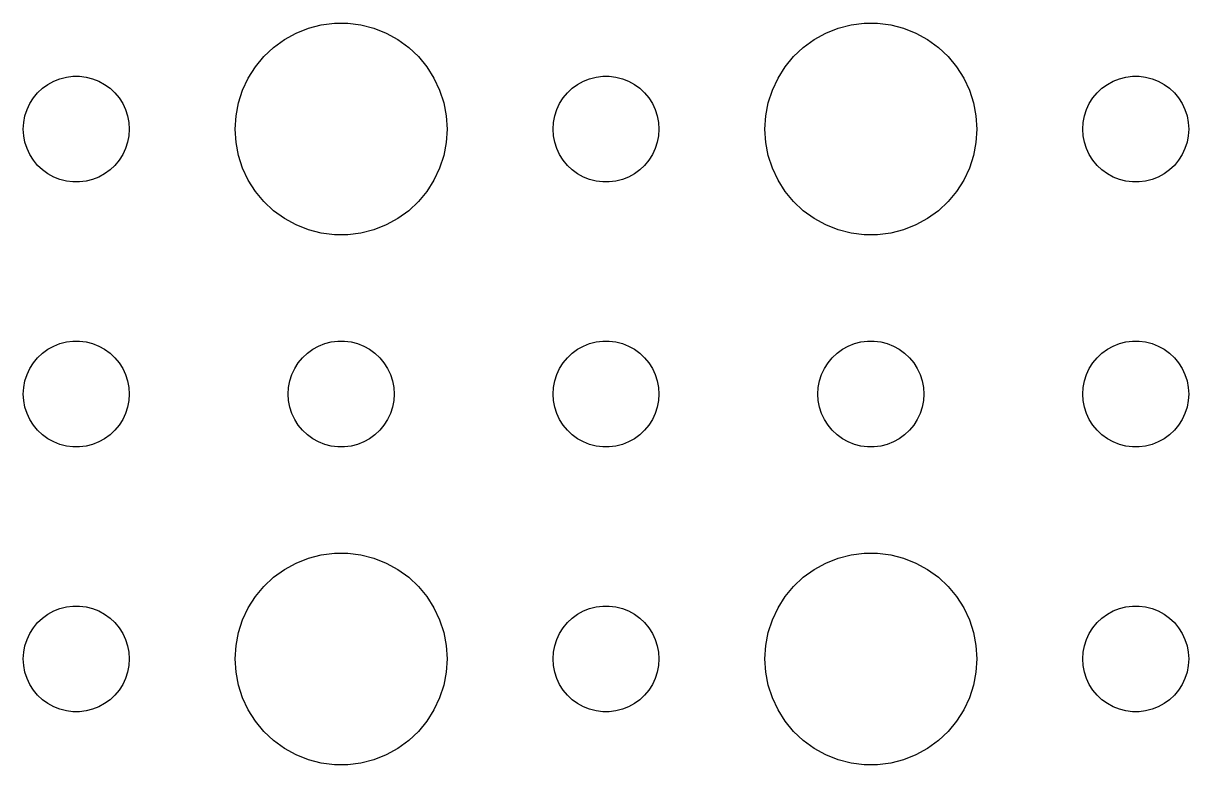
# Model space of a CAD drawing. Header units: metres. Extents: x -150 to 150, y -104 to 104.
# Drawn here: x -76.5 to -43.5, y -55.49 to -34.51 of the extents above; entities that cross this region are included whole.
import ezdxf

# ---------------------------------------------------------------- set-up
doc = ezdxf.new("R2010")
doc.units = ezdxf.units.M

msp = doc.modelspace()

# ---------------------------------------------------------------- linework, layer by layer
for p, q in [((-68.7773, -34.7855), (-68.427, -34.6468)), ((-68.427, -34.6468), (-68.0621, -34.5531)), ((-68.0621, -34.5531), (-67.6884, -34.5059)), ((-67.6884, -34.5059), (-67.3116, -34.5059)), ((-67.3116, -34.5059), (-66.9379, -34.5531)), ((-66.9379, -34.5531), (-66.573, -34.6468)), ((-66.573, -34.6468), (-66.2227, -34.7855)), ((-53.7773, -34.7855), (-53.427, -34.6468)), ((-53.427, -34.6468), (-53.0621, -34.5531)), ((-53.0621, -34.5531), (-52.6884, -34.5059)), ((-52.6884, -34.5059), (-52.3116, -34.5059)), ((-52.3116, -34.5059), (-51.9379, -34.5531)), ((-51.9379, -34.5531), (-51.5729, -34.6468)), ((-51.5729, -34.6468), (-51.2227, -34.7855)), ((-69.4123, -35.1885), (-69.1075, -34.967)), ((-69.1075, -34.967), (-68.7773, -34.7855)), ((-66.2227, -34.7855), (-65.8925, -34.967)), ((-65.8925, -34.967), (-65.5877, -35.1885)), ((-54.4123, -35.1885), (-54.1075, -34.967)), ((-54.1075, -34.967), (-53.7773, -34.7855)), ((-51.2227, -34.7855), (-50.8925, -34.967)), ((-50.8925, -34.967), (-50.5877, -35.1885)), ((-69.6869, -35.4464), (-69.4123, -35.1885)), ((-65.5877, -35.1885), (-65.3131, -35.4464)), ((-54.6869, -35.4464), (-54.4123, -35.1885)), ((-50.5877, -35.1885), (-50.3131, -35.4464)), ((-69.927, -35.7366), (-69.6869, -35.4464)), ((-65.3131, -35.4464), (-65.073, -35.7366)), ((-54.927, -35.7366), (-54.6869, -35.4464)), ((-50.3131, -35.4464), (-50.0729, -35.7366)), ((-70.1289, -36.0547), (-69.927, -35.7366)), ((-65.073, -35.7366), (-64.8711, -36.0547)), ((-55.1289, -36.0547), (-54.927, -35.7366)), ((-50.0729, -35.7366), (-49.8711, -36.0547)), ((-75.9561, -36.3442), (-75.8037, -36.2335)), ((-75.8037, -36.2335), (-75.6387, -36.1428)), ((-75.6387, -36.1428), (-75.4635, -36.0734)), ((-75.4635, -36.0734), (-75.2811, -36.0266)), ((-75.2811, -36.0266), (-75.0942, -36.003)), ((-75.0942, -36.003), (-74.9058, -36.003)), ((-74.9058, -36.003), (-74.7189, -36.0266)), ((-74.7189, -36.0266), (-74.5365, -36.0734)), ((-74.5365, -36.0734), (-74.3613, -36.1428)), ((-74.3613, -36.1428), (-74.1963, -36.2335)), ((-74.1963, -36.2335), (-74.0439, -36.3442)), ((-70.2893, -36.3956), (-70.1289, -36.0547)), ((-64.8711, -36.0547), (-64.7107, -36.3956)), ((-60.9561, -36.3442), (-60.8037, -36.2335)), ((-60.8037, -36.2335), (-60.6387, -36.1428)), ((-60.6387, -36.1428), (-60.4635, -36.0734)), ((-60.4635, -36.0734), (-60.2811, -36.0266)), ((-60.2811, -36.0266), (-60.0942, -36.003)), ((-60.0942, -36.003), (-59.9058, -36.003)), ((-59.9058, -36.003), (-59.7189, -36.0266)), ((-59.7189, -36.0266), (-59.5365, -36.0734)), ((-59.5365, -36.0734), (-59.3613, -36.1428)), ((-59.3613, -36.1428), (-59.1963, -36.2335)), ((-59.1963, -36.2335), (-59.0439, -36.3442)), ((-55.2893, -36.3956), (-55.1289, -36.0547)), ((-49.8711, -36.0547), (-49.7107, -36.3956)), ((-45.9561, -36.3442), (-45.8037, -36.2335)), ((-45.8037, -36.2335), (-45.6387, -36.1428)), ((-45.6387, -36.1428), (-45.4635, -36.0734)), ((-45.4635, -36.0734), (-45.2811, -36.0266)), ((-45.2811, -36.0266), (-45.0942, -36.003)), ((-45.0942, -36.003), (-44.9058, -36.003)), ((-44.9058, -36.003), (-44.7189, -36.0266)), ((-44.7189, -36.0266), (-44.5365, -36.0734)), ((-44.5365, -36.0734), (-44.3613, -36.1428)), ((-44.3613, -36.1428), (-44.1963, -36.2335)), ((-44.1963, -36.2335), (-44.0439, -36.3442)), ((-76.3145, -36.7774), (-76.2135, -36.6183)), ((-76.2135, -36.6183), (-76.0934, -36.4732)), ((-76.0934, -36.4732), (-75.9561, -36.3442)), ((-74.0439, -36.3442), (-73.9065, -36.4732)), ((-73.9065, -36.4732), (-73.7865, -36.6183)), ((-73.7865, -36.6183), (-73.6855, -36.7774)), ((-70.4057, -36.7539), (-70.2893, -36.3956)), ((-64.7107, -36.3956), (-64.5943, -36.7539)), ((-61.3145, -36.7774), (-61.2135, -36.6183)), ((-61.2135, -36.6183), (-61.0934, -36.4732)), ((-61.0934, -36.4732), (-60.9561, -36.3442)), ((-59.0439, -36.3442), (-58.9065, -36.4732)), ((-58.9065, -36.4732), (-58.7865, -36.6183)), ((-58.7865, -36.6183), (-58.6855, -36.7774)), ((-55.4057, -36.7539), (-55.2893, -36.3956)), ((-49.7107, -36.3956), (-49.5942, -36.7539)), ((-46.3145, -36.7774), (-46.2135, -36.6183)), ((-46.2135, -36.6183), (-46.0934, -36.4732)), ((-46.0934, -36.4732), (-45.9561, -36.3442)), ((-44.0439, -36.3442), (-43.9065, -36.4732)), ((-43.9065, -36.4732), (-43.7865, -36.6183)), ((-43.7865, -36.6183), (-43.6855, -36.7774)), ((-76.4529, -37.127), (-76.3947, -36.9478)), ((-76.3947, -36.9478), (-76.3145, -36.7774)), ((-73.6855, -36.7774), (-73.6053, -36.9478)), ((-73.6053, -36.9478), (-73.5471, -37.127)), ((-70.4763, -37.124), (-70.4057, -36.7539)), ((-64.5943, -36.7539), (-64.5237, -37.124)), ((-61.4529, -37.127), (-61.3947, -36.9478)), ((-61.3947, -36.9478), (-61.3145, -36.7774)), ((-58.6855, -36.7774), (-58.6053, -36.9478)), ((-58.6053, -36.9478), (-58.5471, -37.127)), ((-55.4763, -37.124), (-55.4057, -36.7539)), ((-49.5942, -36.7539), (-49.5237, -37.124)), ((-46.4529, -37.127), (-46.3947, -36.9478)), ((-46.3947, -36.9478), (-46.3145, -36.7774)), ((-43.6855, -36.7774), (-43.6053, -36.9478)), ((-43.6053, -36.9478), (-43.5471, -37.127)), ((-76.4882, -37.312), (-76.4529, -37.127)), ((-73.5471, -37.127), (-73.5118, -37.312)), ((-70.5, -37.5), (-70.4763, -37.124)), ((-64.5237, -37.124), (-64.5, -37.5)), ((-61.4882, -37.312), (-61.4529, -37.127)), ((-58.5471, -37.127), (-58.5118, -37.312)), ((-55.5, -37.5), (-55.4763, -37.124)), ((-49.5237, -37.124), (-49.5, -37.5)), ((-46.4882, -37.312), (-46.4529, -37.127)), ((-43.5471, -37.127), (-43.5118, -37.312)), ((-76.5, -37.5), (-76.4882, -37.312)), ((-76.4882, -37.688), (-76.5, -37.5)), ((-73.5118, -37.312), (-73.5, -37.5)), ((-73.5, -37.5), (-73.5118, -37.688)), ((-70.4763, -37.876), (-70.5, -37.5)), ((-64.5, -37.5), (-64.5237, -37.876)), ((-61.5, -37.5), (-61.4882, -37.312)), ((-61.4882, -37.688), (-61.5, -37.5)), ((-58.5118, -37.312), (-58.5, -37.5)), ((-58.5, -37.5), (-58.5118, -37.688)), ((-55.4763, -37.876), (-55.5, -37.5)), ((-49.5, -37.5), (-49.5237, -37.876)), ((-46.5, -37.5), (-46.4882, -37.312)), ((-46.4882, -37.688), (-46.5, -37.5)), ((-43.5118, -37.312), (-43.5, -37.5)), ((-43.5, -37.5), (-43.5118, -37.688)), ((-76.4529, -37.873), (-76.4882, -37.688)), ((-76.3947, -38.0522), (-76.4529, -37.873)), ((-73.5471, -37.873), (-73.6053, -38.0522)), ((-73.5118, -37.688), (-73.5471, -37.873)), ((-70.4057, -38.2461), (-70.4763, -37.876)), ((-64.5237, -37.876), (-64.5943, -38.2461)), ((-61.4529, -37.873), (-61.4882, -37.688)), ((-61.3947, -38.0522), (-61.4529, -37.873)), ((-58.5471, -37.873), (-58.6053, -38.0522)), ((-58.5118, -37.688), (-58.5471, -37.873)), ((-55.4057, -38.2461), (-55.4763, -37.876)), ((-49.5237, -37.876), (-49.5942, -38.2461)), ((-46.4529, -37.873), (-46.4882, -37.688)), ((-46.3947, -38.0522), (-46.4529, -37.873)), ((-43.5471, -37.873), (-43.6053, -38.0522)), ((-43.5118, -37.688), (-43.5471, -37.873)), ((-76.3145, -38.2226), (-76.3947, -38.0522)), ((-76.2135, -38.3817), (-76.3145, -38.2226)), ((-73.6855, -38.2226), (-73.7865, -38.3817)), ((-73.6053, -38.0522), (-73.6855, -38.2226)), ((-70.2893, -38.6044), (-70.4057, -38.2461)), ((-64.5943, -38.2461), (-64.7107, -38.6044)), ((-61.3145, -38.2226), (-61.3947, -38.0522)), ((-61.2135, -38.3817), (-61.3145, -38.2226)), ((-58.6855, -38.2226), (-58.7865, -38.3817)), ((-58.6053, -38.0522), (-58.6855, -38.2226)), ((-55.2893, -38.6044), (-55.4057, -38.2461)), ((-49.5942, -38.2461), (-49.7107, -38.6044)), ((-46.3145, -38.2226), (-46.3947, -38.0522)), ((-46.2135, -38.3817), (-46.3145, -38.2226)), ((-43.6855, -38.2226), (-43.7865, -38.3817)), ((-43.6053, -38.0522), (-43.6855, -38.2226)), ((-76.0934, -38.5268), (-76.2135, -38.3817)), ((-75.9561, -38.6558), (-76.0934, -38.5268)), ((-73.9065, -38.5268), (-74.0439, -38.6558)), ((-73.7865, -38.3817), (-73.9065, -38.5268)), ((-70.1289, -38.9453), (-70.2893, -38.6044)), ((-64.7107, -38.6044), (-64.8711, -38.9453)), ((-61.0934, -38.5268), (-61.2135, -38.3817)), ((-60.9561, -38.6558), (-61.0934, -38.5268)), ((-58.9065, -38.5268), (-59.0439, -38.6558)), ((-58.7865, -38.3817), (-58.9065, -38.5268)), ((-55.1289, -38.9453), (-55.2893, -38.6044)), ((-49.7107, -38.6044), (-49.8711, -38.9453)), ((-46.0934, -38.5268), (-46.2135, -38.3817)), ((-45.9561, -38.6558), (-46.0934, -38.5268)), ((-43.9065, -38.5268), (-44.0439, -38.6558)), ((-43.7865, -38.3817), (-43.9065, -38.5268)), ((-75.8037, -38.7665), (-75.9561, -38.6558)), ((-75.6387, -38.8572), (-75.8037, -38.7665)), ((-75.4635, -38.9266), (-75.6387, -38.8572)), ((-75.2811, -38.9734), (-75.4635, -38.9266)), ((-74.5365, -38.9266), (-74.7189, -38.9734)), ((-74.3613, -38.8572), (-74.5365, -38.9266)), ((-74.1963, -38.7665), (-74.3613, -38.8572)), ((-74.0439, -38.6558), (-74.1963, -38.7665)), ((-60.8037, -38.7665), (-60.9561, -38.6558)), ((-60.6387, -38.8572), (-60.8037, -38.7665)), ((-60.4635, -38.9266), (-60.6387, -38.8572)), ((-60.2811, -38.9734), (-60.4635, -38.9266)), ((-59.5365, -38.9266), (-59.7189, -38.9734)), ((-59.3613, -38.8572), (-59.5365, -38.9266)), ((-59.1963, -38.7665), (-59.3613, -38.8572)), ((-59.0439, -38.6558), (-59.1963, -38.7665)), ((-45.8037, -38.7665), (-45.9561, -38.6558)), ((-45.6387, -38.8572), (-45.8037, -38.7665)), ((-45.4635, -38.9266), (-45.6387, -38.8572)), ((-45.2811, -38.9734), (-45.4635, -38.9266)), ((-44.5365, -38.9266), (-44.7189, -38.9734)), ((-44.3613, -38.8572), (-44.5365, -38.9266)), ((-44.1963, -38.7665), (-44.3613, -38.8572)), ((-44.0439, -38.6558), (-44.1963, -38.7665)), ((-75.0942, -38.997), (-75.2811, -38.9734)), ((-74.9058, -38.997), (-75.0942, -38.997)), ((-74.7189, -38.9734), (-74.9058, -38.997)), ((-69.927, -39.2634), (-70.1289, -38.9453)), ((-69.6869, -39.5536), (-69.927, -39.2634)), ((-65.073, -39.2634), (-65.3131, -39.5536)), ((-64.8711, -38.9453), (-65.073, -39.2634)), ((-60.0942, -38.997), (-60.2811, -38.9734)), ((-59.9058, -38.997), (-60.0942, -38.997)), ((-59.7189, -38.9734), (-59.9058, -38.997)), ((-54.927, -39.2634), (-55.1289, -38.9453)), ((-54.6869, -39.5536), (-54.927, -39.2634)), ((-50.0729, -39.2634), (-50.3131, -39.5536)), ((-49.8711, -38.9453), (-50.0729, -39.2634)), ((-45.0942, -38.997), (-45.2811, -38.9734)), ((-44.9058, -38.997), (-45.0942, -38.997)), ((-44.7189, -38.9734), (-44.9058, -38.997)), ((-69.4123, -39.8115), (-69.6869, -39.5536)), ((-65.3131, -39.5536), (-65.5877, -39.8115)), ((-54.4123, -39.8115), (-54.6869, -39.5536)), ((-50.3131, -39.5536), (-50.5877, -39.8115)), ((-69.1075, -40.033), (-69.4123, -39.8115)), ((-65.5877, -39.8115), (-65.8925, -40.033)), ((-54.1075, -40.033), (-54.4123, -39.8115)), ((-50.5877, -39.8115), (-50.8925, -40.033)), ((-68.7773, -40.2145), (-69.1075, -40.033)), ((-68.427, -40.3532), (-68.7773, -40.2145)), ((-66.2227, -40.2145), (-66.573, -40.3532)), ((-65.8925, -40.033), (-66.2227, -40.2145)), ((-53.7773, -40.2145), (-54.1075, -40.033)), ((-53.427, -40.3532), (-53.7773, -40.2145)), ((-51.2227, -40.2145), (-51.5729, -40.3532)), ((-50.8925, -40.033), (-51.2227, -40.2145)), ((-68.0621, -40.4469), (-68.427, -40.3532)), ((-67.6884, -40.4941), (-68.0621, -40.4469)), ((-67.3116, -40.4941), (-67.6884, -40.4941)), ((-66.9379, -40.4469), (-67.3116, -40.4941)), ((-66.573, -40.3532), (-66.9379, -40.4469)), ((-53.0621, -40.4469), (-53.427, -40.3532)), ((-52.6884, -40.4941), (-53.0621, -40.4469)), ((-52.3116, -40.4941), (-52.6884, -40.4941)), ((-51.9379, -40.4469), (-52.3116, -40.4941)), ((-51.5729, -40.3532), (-51.9379, -40.4469)), ((-75.4635, -43.5734), (-75.2811, -43.5266)), ((-75.2811, -43.5266), (-75.0942, -43.503)), ((-75.0942, -43.503), (-74.9058, -43.503)), ((-74.9058, -43.503), (-74.7189, -43.5266)), ((-74.7189, -43.5266), (-74.5365, -43.5734)), ((-67.9635, -43.5734), (-67.7811, -43.5266)), ((-67.7811, -43.5266), (-67.5942, -43.503)), ((-67.5942, -43.503), (-67.4058, -43.503)), ((-67.4058, -43.503), (-67.2189, -43.5266)), ((-67.2189, -43.5266), (-67.0365, -43.5734)), ((-60.4635, -43.5734), (-60.2811, -43.5266)), ((-60.2811, -43.5266), (-60.0942, -43.503)), ((-60.0942, -43.503), (-59.9058, -43.503)), ((-59.9058, -43.503), (-59.7189, -43.5266)), ((-59.7189, -43.5266), (-59.5365, -43.5734)), ((-52.9635, -43.5734), (-52.7811, -43.5266)), ((-52.7811, -43.5266), (-52.5942, -43.503)), ((-52.5942, -43.503), (-52.4058, -43.503)), ((-52.4058, -43.503), (-52.2189, -43.5266)), ((-52.2189, -43.5266), (-52.0365, -43.5734)), ((-45.4635, -43.5734), (-45.2811, -43.5266)), ((-45.2811, -43.5266), (-45.0942, -43.503)), ((-45.0942, -43.503), (-44.9058, -43.503)), ((-44.9058, -43.503), (-44.7189, -43.5266)), ((-44.7189, -43.5266), (-44.5365, -43.5734)), ((-76.0934, -43.9732), (-75.9561, -43.8442)), ((-75.9561, -43.8442), (-75.8037, -43.7335)), ((-75.8037, -43.7335), (-75.6387, -43.6428)), ((-75.6387, -43.6428), (-75.4635, -43.5734)), ((-74.5365, -43.5734), (-74.3613, -43.6428)), ((-74.3613, -43.6428), (-74.1963, -43.7335)), ((-74.1963, -43.7335), (-74.0439, -43.8442)), ((-74.0439, -43.8442), (-73.9065, -43.9732)), ((-68.5934, -43.9732), (-68.4561, -43.8442)), ((-68.4561, -43.8442), (-68.3037, -43.7335)), ((-68.3037, -43.7335), (-68.1387, -43.6428)), ((-68.1387, -43.6428), (-67.9635, -43.5734)), ((-67.0365, -43.5734), (-66.8613, -43.6428)), ((-66.8613, -43.6428), (-66.6963, -43.7335)), ((-66.6963, -43.7335), (-66.5439, -43.8442)), ((-66.5439, -43.8442), (-66.4065, -43.9732)), ((-61.0934, -43.9732), (-60.9561, -43.8442)), ((-60.9561, -43.8442), (-60.8037, -43.7335)), ((-60.8037, -43.7335), (-60.6387, -43.6428)), ((-60.6387, -43.6428), (-60.4635, -43.5734)), ((-59.5365, -43.5734), (-59.3613, -43.6428)), ((-59.3613, -43.6428), (-59.1963, -43.7335)), ((-59.1963, -43.7335), (-59.0439, -43.8442)), ((-59.0439, -43.8442), (-58.9065, -43.9732)), ((-53.5934, -43.9732), (-53.4561, -43.8442)), ((-53.4561, -43.8442), (-53.3037, -43.7335)), ((-53.3037, -43.7335), (-53.1387, -43.6428)), ((-53.1387, -43.6428), (-52.9635, -43.5734)), ((-52.0365, -43.5734), (-51.8613, -43.6428)), ((-51.8613, -43.6428), (-51.6963, -43.7335)), ((-51.6963, -43.7335), (-51.5439, -43.8442)), ((-51.5439, -43.8442), (-51.4065, -43.9732)), ((-46.0934, -43.9732), (-45.9561, -43.8442)), ((-45.9561, -43.8442), (-45.8037, -43.7335)), ((-45.8037, -43.7335), (-45.6387, -43.6428)), ((-45.6387, -43.6428), (-45.4635, -43.5734)), ((-44.5365, -43.5734), (-44.3613, -43.6428)), ((-44.3613, -43.6428), (-44.1963, -43.7335)), ((-44.1963, -43.7335), (-44.0439, -43.8442)), ((-44.0439, -43.8442), (-43.9065, -43.9732)), ((-76.3145, -44.2774), (-76.2135, -44.1183)), ((-76.2135, -44.1183), (-76.0934, -43.9732)), ((-73.9065, -43.9732), (-73.7865, -44.1183)), ((-73.7865, -44.1183), (-73.6855, -44.2774)), ((-68.8145, -44.2774), (-68.7135, -44.1183)), ((-68.7135, -44.1183), (-68.5934, -43.9732)), ((-66.4065, -43.9732), (-66.2865, -44.1183)), ((-66.2865, -44.1183), (-66.1855, -44.2774)), ((-61.3145, -44.2774), (-61.2135, -44.1183)), ((-61.2135, -44.1183), (-61.0934, -43.9732)), ((-58.9065, -43.9732), (-58.7865, -44.1183)), ((-58.7865, -44.1183), (-58.6855, -44.2774)), ((-53.8145, -44.2774), (-53.7135, -44.1183)), ((-53.7135, -44.1183), (-53.5934, -43.9732)), ((-51.4065, -43.9732), (-51.2865, -44.1183)), ((-51.2865, -44.1183), (-51.1855, -44.2774)), ((-46.3145, -44.2774), (-46.2135, -44.1183)), ((-46.2135, -44.1183), (-46.0934, -43.9732)), ((-43.9065, -43.9732), (-43.7865, -44.1183)), ((-43.7865, -44.1183), (-43.6855, -44.2774)), ((-76.4529, -44.627), (-76.3947, -44.4478)), ((-76.3947, -44.4478), (-76.3145, -44.2774)), ((-73.6855, -44.2774), (-73.6053, -44.4478)), ((-73.6053, -44.4478), (-73.5471, -44.627)), ((-68.9529, -44.627), (-68.8947, -44.4478)), ((-68.8947, -44.4478), (-68.8145, -44.2774)), ((-66.1855, -44.2774), (-66.1053, -44.4478)), ((-66.1053, -44.4478), (-66.0471, -44.627)), ((-61.4529, -44.627), (-61.3947, -44.4478)), ((-61.3947, -44.4478), (-61.3145, -44.2774)), ((-58.6855, -44.2774), (-58.6053, -44.4478)), ((-58.6053, -44.4478), (-58.5471, -44.627)), ((-53.9529, -44.627), (-53.8947, -44.4478)), ((-53.8947, -44.4478), (-53.8145, -44.2774)), ((-51.1855, -44.2774), (-51.1053, -44.4478)), ((-51.1053, -44.4478), (-51.0471, -44.627)), ((-46.4529, -44.627), (-46.3947, -44.4478)), ((-46.3947, -44.4478), (-46.3145, -44.2774)), ((-43.6855, -44.2774), (-43.6053, -44.4478)), ((-43.6053, -44.4478), (-43.5471, -44.627)), ((-76.5, -45), (-76.4882, -44.812)), ((-76.4882, -44.812), (-76.4529, -44.627)), ((-73.5471, -44.627), (-73.5118, -44.812)), ((-73.5118, -44.812), (-73.5, -45)), ((-69, -45), (-68.9882, -44.812)), ((-68.9882, -44.812), (-68.9529, -44.627)), ((-66.0471, -44.627), (-66.0118, -44.812)), ((-66.0118, -44.812), (-66, -45)), ((-61.5, -45), (-61.4882, -44.812)), ((-61.4882, -44.812), (-61.4529, -44.627)), ((-58.5471, -44.627), (-58.5118, -44.812)), ((-58.5118, -44.812), (-58.5, -45)), ((-54, -45), (-53.9882, -44.812)), ((-53.9882, -44.812), (-53.9529, -44.627)), ((-51.0471, -44.627), (-51.0118, -44.812)), ((-51.0118, -44.812), (-51, -45)), ((-46.5, -45), (-46.4882, -44.812)), ((-46.4882, -44.812), (-46.4529, -44.627)), ((-43.5471, -44.627), (-43.5118, -44.812)), ((-43.5118, -44.812), (-43.5, -45)), ((-76.4882, -45.188), (-76.5, -45)), ((-76.4529, -45.373), (-76.4882, -45.188)), ((-73.5118, -45.188), (-73.5471, -45.373)), ((-73.5, -45), (-73.5118, -45.188)), ((-68.9882, -45.188), (-69, -45)), ((-68.9529, -45.373), (-68.9882, -45.188)), ((-66.0118, -45.188), (-66.0471, -45.373)), ((-66, -45), (-66.0118, -45.188)), ((-61.4882, -45.188), (-61.5, -45)), ((-61.4529, -45.373), (-61.4882, -45.188)), ((-58.5118, -45.188), (-58.5471, -45.373)), ((-58.5, -45), (-58.5118, -45.188)), ((-53.9882, -45.188), (-54, -45)), ((-53.9529, -45.373), (-53.9882, -45.188)), ((-51.0118, -45.188), (-51.0471, -45.373)), ((-51, -45), (-51.0118, -45.188)), ((-46.4882, -45.188), (-46.5, -45)), ((-46.4529, -45.373), (-46.4882, -45.188)), ((-43.5118, -45.188), (-43.5471, -45.373)), ((-43.5, -45), (-43.5118, -45.188)), ((-76.3947, -45.5522), (-76.4529, -45.373)), ((-73.5471, -45.373), (-73.6053, -45.5522)), ((-68.8947, -45.5522), (-68.9529, -45.373)), ((-66.0471, -45.373), (-66.1053, -45.5522)), ((-61.3947, -45.5522), (-61.4529, -45.373)), ((-58.5471, -45.373), (-58.6053, -45.5522)), ((-53.8947, -45.5522), (-53.9529, -45.373)), ((-51.0471, -45.373), (-51.1053, -45.5522)), ((-46.3947, -45.5522), (-46.4529, -45.373)), ((-43.5471, -45.373), (-43.6053, -45.5522)), ((-76.3145, -45.7226), (-76.3947, -45.5522)), ((-76.2135, -45.8817), (-76.3145, -45.7226)), ((-73.6855, -45.7226), (-73.7865, -45.8817)), ((-73.6053, -45.5522), (-73.6855, -45.7226)), ((-68.8145, -45.7226), (-68.8947, -45.5522)), ((-68.7135, -45.8817), (-68.8145, -45.7226)), ((-66.1855, -45.7226), (-66.2865, -45.8817)), ((-66.1053, -45.5522), (-66.1855, -45.7226)), ((-61.3145, -45.7226), (-61.3947, -45.5522)), ((-61.2135, -45.8817), (-61.3145, -45.7226)), ((-58.6855, -45.7226), (-58.7865, -45.8817)), ((-58.6053, -45.5522), (-58.6855, -45.7226)), ((-53.8145, -45.7226), (-53.8947, -45.5522)), ((-53.7135, -45.8817), (-53.8145, -45.7226)), ((-51.1855, -45.7226), (-51.2865, -45.8817)), ((-51.1053, -45.5522), (-51.1855, -45.7226)), ((-46.3145, -45.7226), (-46.3947, -45.5522)), ((-46.2135, -45.8817), (-46.3145, -45.7226)), ((-43.6855, -45.7226), (-43.7865, -45.8817)), ((-43.6053, -45.5522), (-43.6855, -45.7226)), ((-76.0934, -46.0268), (-76.2135, -45.8817)), ((-75.9561, -46.1558), (-76.0934, -46.0268)), ((-75.8037, -46.2665), (-75.9561, -46.1558)), ((-74.0439, -46.1558), (-74.1963, -46.2665)), ((-73.9065, -46.0268), (-74.0439, -46.1558)), ((-73.7865, -45.8817), (-73.9065, -46.0268)), ((-68.5934, -46.0268), (-68.7135, -45.8817)), ((-68.4561, -46.1558), (-68.5934, -46.0268)), ((-68.3037, -46.2665), (-68.4561, -46.1558)), ((-66.5439, -46.1558), (-66.6963, -46.2665)), ((-66.4065, -46.0268), (-66.5439, -46.1558)), ((-66.2865, -45.8817), (-66.4065, -46.0268)), ((-61.0934, -46.0268), (-61.2135, -45.8817)), ((-60.9561, -46.1558), (-61.0934, -46.0268)), ((-60.8037, -46.2665), (-60.9561, -46.1558)), ((-59.0439, -46.1558), (-59.1963, -46.2665)), ((-58.9065, -46.0268), (-59.0439, -46.1558)), ((-58.7865, -45.8817), (-58.9065, -46.0268)), ((-53.5934, -46.0268), (-53.7135, -45.8817)), ((-53.4561, -46.1558), (-53.5934, -46.0268)), ((-53.3037, -46.2665), (-53.4561, -46.1558)), ((-51.5439, -46.1558), (-51.6963, -46.2665)), ((-51.4065, -46.0268), (-51.5439, -46.1558)), ((-51.2865, -45.8817), (-51.4065, -46.0268)), ((-46.0934, -46.0268), (-46.2135, -45.8817)), ((-45.9561, -46.1558), (-46.0934, -46.0268)), ((-45.8037, -46.2665), (-45.9561, -46.1558)), ((-44.0439, -46.1558), (-44.1963, -46.2665)), ((-43.9065, -46.0268), (-44.0439, -46.1558)), ((-43.7865, -45.8817), (-43.9065, -46.0268)), ((-75.6387, -46.3572), (-75.8037, -46.2665)), ((-75.4635, -46.4266), (-75.6387, -46.3572)), ((-75.2811, -46.4734), (-75.4635, -46.4266)), ((-75.0942, -46.497), (-75.2811, -46.4734)), ((-74.9058, -46.497), (-75.0942, -46.497)), ((-74.7189, -46.4734), (-74.9058, -46.497)), ((-74.5365, -46.4266), (-74.7189, -46.4734)), ((-74.3613, -46.3572), (-74.5365, -46.4266)), ((-74.1963, -46.2665), (-74.3613, -46.3572)), ((-68.1387, -46.3572), (-68.3037, -46.2665)), ((-67.9635, -46.4266), (-68.1387, -46.3572)), ((-67.7811, -46.4734), (-67.9635, -46.4266)), ((-67.5942, -46.497), (-67.7811, -46.4734)), ((-67.4058, -46.497), (-67.5942, -46.497)), ((-67.2189, -46.4734), (-67.4058, -46.497)), ((-67.0365, -46.4266), (-67.2189, -46.4734)), ((-66.8613, -46.3572), (-67.0365, -46.4266)), ((-66.6963, -46.2665), (-66.8613, -46.3572)), ((-60.6387, -46.3572), (-60.8037, -46.2665)), ((-60.4635, -46.4266), (-60.6387, -46.3572)), ((-60.2811, -46.4734), (-60.4635, -46.4266)), ((-60.0942, -46.497), (-60.2811, -46.4734)), ((-59.9058, -46.497), (-60.0942, -46.497)), ((-59.7189, -46.4734), (-59.9058, -46.497)), ((-59.5365, -46.4266), (-59.7189, -46.4734)), ((-59.3613, -46.3572), (-59.5365, -46.4266)), ((-59.1963, -46.2665), (-59.3613, -46.3572)), ((-53.1387, -46.3572), (-53.3037, -46.2665)), ((-52.9635, -46.4266), (-53.1387, -46.3572)), ((-52.7811, -46.4734), (-52.9635, -46.4266)), ((-52.5942, -46.497), (-52.7811, -46.4734)), ((-52.4058, -46.497), (-52.5942, -46.497)), ((-52.2189, -46.4734), (-52.4058, -46.497)), ((-52.0365, -46.4266), (-52.2189, -46.4734)), ((-51.8613, -46.3572), (-52.0365, -46.4266)), ((-51.6963, -46.2665), (-51.8613, -46.3572)), ((-45.6387, -46.3572), (-45.8037, -46.2665)), ((-45.4635, -46.4266), (-45.6387, -46.3572)), ((-45.2811, -46.4734), (-45.4635, -46.4266)), ((-45.0942, -46.497), (-45.2811, -46.4734)), ((-44.9058, -46.497), (-45.0942, -46.497)), ((-44.7189, -46.4734), (-44.9058, -46.497)), ((-44.5365, -46.4266), (-44.7189, -46.4734)), ((-44.3613, -46.3572), (-44.5365, -46.4266)), ((-44.1963, -46.2665), (-44.3613, -46.3572)), ((-69.1075, -49.967), (-68.7773, -49.7855)), ((-68.7773, -49.7855), (-68.427, -49.6468)), ((-68.427, -49.6468), (-68.0621, -49.5531)), ((-68.0621, -49.5531), (-67.6884, -49.5059)), ((-67.6884, -49.5059), (-67.3116, -49.5059)), ((-67.3116, -49.5059), (-66.9379, -49.5531)), ((-66.9379, -49.5531), (-66.573, -49.6468)), ((-66.573, -49.6468), (-66.2227, -49.7855)), ((-66.2227, -49.7855), (-65.8925, -49.967)), ((-54.1075, -49.967), (-53.7773, -49.7855)), ((-53.7773, -49.7855), (-53.427, -49.6468)), ((-53.427, -49.6468), (-53.0621, -49.5531)), ((-53.0621, -49.5531), (-52.6884, -49.5059)), ((-52.6884, -49.5059), (-52.3116, -49.5059)), ((-52.3116, -49.5059), (-51.9379, -49.5531)), ((-51.9379, -49.5531), (-51.5729, -49.6468)), ((-51.5729, -49.6468), (-51.2227, -49.7855)), ((-51.2227, -49.7855), (-50.8925, -49.967)), ((-69.4123, -50.1885), (-69.1075, -49.967)), ((-65.8925, -49.967), (-65.5877, -50.1885)), ((-54.4123, -50.1885), (-54.1075, -49.967)), ((-50.8925, -49.967), (-50.5877, -50.1885)), ((-69.927, -50.7366), (-69.6869, -50.4464)), ((-69.6869, -50.4464), (-69.4123, -50.1885)), ((-65.5877, -50.1885), (-65.3131, -50.4464)), ((-65.3131, -50.4464), (-65.073, -50.7366)), ((-54.927, -50.7366), (-54.6869, -50.4464)), ((-54.6869, -50.4464), (-54.4123, -50.1885)), ((-50.5877, -50.1885), (-50.3131, -50.4464)), ((-50.3131, -50.4464), (-50.0729, -50.7366)), ((-70.1289, -51.0547), (-69.927, -50.7366)), ((-65.073, -50.7366), (-64.8711, -51.0547)), ((-55.1289, -51.0547), (-54.927, -50.7366)), ((-50.0729, -50.7366), (-49.8711, -51.0547)), ((-75.8037, -51.2335), (-75.6387, -51.1428)), ((-75.6387, -51.1428), (-75.4635, -51.0734)), ((-75.4635, -51.0734), (-75.2811, -51.0266)), ((-75.2811, -51.0266), (-75.0942, -51.003)), ((-75.0942, -51.003), (-74.9058, -51.003)), ((-74.9058, -51.003), (-74.7189, -51.0266)), ((-74.7189, -51.0266), (-74.5365, -51.0734)), ((-74.5365, -51.0734), (-74.3613, -51.1428)), ((-74.3613, -51.1428), (-74.1963, -51.2335)), ((-70.2893, -51.3956), (-70.1289, -51.0547)), ((-64.8711, -51.0547), (-64.7107, -51.3956)), ((-60.8037, -51.2335), (-60.6387, -51.1428)), ((-60.6387, -51.1428), (-60.4635, -51.0734)), ((-60.4635, -51.0734), (-60.2811, -51.0266)), ((-60.2811, -51.0266), (-60.0942, -51.003)), ((-60.0942, -51.003), (-59.9058, -51.003)), ((-59.9058, -51.003), (-59.7189, -51.0266)), ((-59.7189, -51.0266), (-59.5365, -51.0734)), ((-59.5365, -51.0734), (-59.3613, -51.1428)), ((-59.3613, -51.1428), (-59.1963, -51.2335)), ((-55.2893, -51.3956), (-55.1289, -51.0547)), ((-49.8711, -51.0547), (-49.7107, -51.3956)), ((-45.8037, -51.2335), (-45.6387, -51.1428)), ((-45.6387, -51.1428), (-45.4635, -51.0734)), ((-45.4635, -51.0734), (-45.2811, -51.0266)), ((-45.2811, -51.0266), (-45.0942, -51.003)), ((-45.0942, -51.003), (-44.9058, -51.003)), ((-44.9058, -51.003), (-44.7189, -51.0266)), ((-44.7189, -51.0266), (-44.5365, -51.0734)), ((-44.5365, -51.0734), (-44.3613, -51.1428)), ((-44.3613, -51.1428), (-44.1963, -51.2335)), ((-76.2135, -51.6183), (-76.0934, -51.4732)), ((-76.0934, -51.4732), (-75.9561, -51.3442)), ((-75.9561, -51.3442), (-75.8037, -51.2335)), ((-74.1963, -51.2335), (-74.0439, -51.3442)), ((-74.0439, -51.3442), (-73.9065, -51.4732)), ((-73.9065, -51.4732), (-73.7865, -51.6183)), ((-70.4057, -51.7539), (-70.2893, -51.3956)), ((-64.7107, -51.3956), (-64.5943, -51.7539)), ((-61.2135, -51.6183), (-61.0934, -51.4732)), ((-61.0934, -51.4732), (-60.9561, -51.3442)), ((-60.9561, -51.3442), (-60.8037, -51.2335)), ((-59.1963, -51.2335), (-59.0439, -51.3442)), ((-59.0439, -51.3442), (-58.9065, -51.4732)), ((-58.9065, -51.4732), (-58.7865, -51.6183)), ((-55.4057, -51.7539), (-55.2893, -51.3956)), ((-49.7107, -51.3956), (-49.5942, -51.7539)), ((-46.2135, -51.6183), (-46.0934, -51.4732)), ((-46.0934, -51.4732), (-45.9561, -51.3442)), ((-45.9561, -51.3442), (-45.8037, -51.2335)), ((-44.1963, -51.2335), (-44.0439, -51.3442)), ((-44.0439, -51.3442), (-43.9065, -51.4732)), ((-43.9065, -51.4732), (-43.7865, -51.6183)), ((-76.3947, -51.9478), (-76.3145, -51.7774)), ((-76.3145, -51.7774), (-76.2135, -51.6183)), ((-73.7865, -51.6183), (-73.6855, -51.7774)), ((-73.6855, -51.7774), (-73.6053, -51.9478)), ((-70.4763, -52.124), (-70.4057, -51.7539)), ((-64.5943, -51.7539), (-64.5237, -52.124)), ((-61.3947, -51.9478), (-61.3145, -51.7774)), ((-61.3145, -51.7774), (-61.2135, -51.6183)), ((-58.7865, -51.6183), (-58.6855, -51.7774)), ((-58.6855, -51.7774), (-58.6053, -51.9478)), ((-55.4763, -52.124), (-55.4057, -51.7539)), ((-49.5942, -51.7539), (-49.5237, -52.124)), ((-46.3947, -51.9478), (-46.3145, -51.7774)), ((-46.3145, -51.7774), (-46.2135, -51.6183)), ((-43.7865, -51.6183), (-43.6855, -51.7774)), ((-43.6855, -51.7774), (-43.6053, -51.9478)), ((-76.4882, -52.312), (-76.4529, -52.127)), ((-76.4529, -52.127), (-76.3947, -51.9478)), ((-73.6053, -51.9478), (-73.5471, -52.127)), ((-73.5471, -52.127), (-73.5118, -52.312)), ((-70.5, -52.5), (-70.4763, -52.124)), ((-64.5237, -52.124), (-64.5, -52.5)), ((-61.4882, -52.312), (-61.4529, -52.127)), ((-61.4529, -52.127), (-61.3947, -51.9478)), ((-58.6053, -51.9478), (-58.5471, -52.127)), ((-58.5471, -52.127), (-58.5118, -52.312)), ((-55.5, -52.5), (-55.4763, -52.124)), ((-49.5237, -52.124), (-49.5, -52.5)), ((-46.4882, -52.312), (-46.4529, -52.127)), ((-46.4529, -52.127), (-46.3947, -51.9478)), ((-43.6053, -51.9478), (-43.5471, -52.127)), ((-43.5471, -52.127), (-43.5118, -52.312)), ((-76.5, -52.5), (-76.4882, -52.312)), ((-73.5118, -52.312), (-73.5, -52.5)), ((-61.5, -52.5), (-61.4882, -52.312)), ((-58.5118, -52.312), (-58.5, -52.5)), ((-46.5, -52.5), (-46.4882, -52.312)), ((-43.5118, -52.312), (-43.5, -52.5)), ((-76.4882, -52.688), (-76.5, -52.5)), ((-76.4529, -52.873), (-76.4882, -52.688)), ((-73.5118, -52.688), (-73.5471, -52.873)), ((-73.5, -52.5), (-73.5118, -52.688)), ((-70.4763, -52.876), (-70.5, -52.5)), ((-64.5, -52.5), (-64.5237, -52.876)), ((-61.4882, -52.688), (-61.5, -52.5)), ((-61.4529, -52.873), (-61.4882, -52.688)), ((-58.5118, -52.688), (-58.5471, -52.873)), ((-58.5, -52.5), (-58.5118, -52.688)), ((-55.4763, -52.876), (-55.5, -52.5)), ((-49.5, -52.5), (-49.5237, -52.876)), ((-46.4882, -52.688), (-46.5, -52.5)), ((-46.4529, -52.873), (-46.4882, -52.688)), ((-43.5118, -52.688), (-43.5471, -52.873)), ((-43.5, -52.5), (-43.5118, -52.688)), ((-76.3947, -53.0522), (-76.4529, -52.873)), ((-76.3145, -53.2226), (-76.3947, -53.0522)), ((-73.6053, -53.0522), (-73.6855, -53.2226)), ((-73.5471, -52.873), (-73.6053, -53.0522)), ((-70.4057, -53.2461), (-70.4763, -52.876)), ((-64.5237, -52.876), (-64.5943, -53.2461)), ((-61.3947, -53.0522), (-61.4529, -52.873)), ((-61.3145, -53.2226), (-61.3947, -53.0522)), ((-58.6053, -53.0522), (-58.6855, -53.2226)), ((-58.5471, -52.873), (-58.6053, -53.0522)), ((-55.4057, -53.2461), (-55.4763, -52.876)), ((-49.5237, -52.876), (-49.5942, -53.2461)), ((-46.3947, -53.0522), (-46.4529, -52.873)), ((-46.3145, -53.2226), (-46.3947, -53.0522)), ((-43.6053, -53.0522), (-43.6855, -53.2226)), ((-43.5471, -52.873), (-43.6053, -53.0522)), ((-76.2135, -53.3817), (-76.3145, -53.2226)), ((-76.0934, -53.5268), (-76.2135, -53.3817)), ((-73.7865, -53.3817), (-73.9065, -53.5268)), ((-73.6855, -53.2226), (-73.7865, -53.3817)), ((-70.2893, -53.6044), (-70.4057, -53.2461)), ((-64.5943, -53.2461), (-64.7107, -53.6044)), ((-61.2135, -53.3817), (-61.3145, -53.2226)), ((-61.0934, -53.5268), (-61.2135, -53.3817)), ((-58.7865, -53.3817), (-58.9065, -53.5268)), ((-58.6855, -53.2226), (-58.7865, -53.3817)), ((-55.2893, -53.6044), (-55.4057, -53.2461)), ((-49.5942, -53.2461), (-49.7107, -53.6044)), ((-46.2135, -53.3817), (-46.3145, -53.2226)), ((-46.0934, -53.5268), (-46.2135, -53.3817)), ((-43.7865, -53.3817), (-43.9065, -53.5268)), ((-43.6855, -53.2226), (-43.7865, -53.3817)), ((-75.9561, -53.6558), (-76.0934, -53.5268)), ((-75.8037, -53.7665), (-75.9561, -53.6558)), ((-75.6387, -53.8572), (-75.8037, -53.7665)), ((-74.1963, -53.7665), (-74.3613, -53.8572)), ((-74.0439, -53.6558), (-74.1963, -53.7665)), ((-73.9065, -53.5268), (-74.0439, -53.6558)), ((-70.1289, -53.9453), (-70.2893, -53.6044)), ((-64.7107, -53.6044), (-64.8711, -53.9453)), ((-60.9561, -53.6558), (-61.0934, -53.5268)), ((-60.8037, -53.7665), (-60.9561, -53.6558)), ((-60.6387, -53.8572), (-60.8037, -53.7665)), ((-59.1963, -53.7665), (-59.3613, -53.8572)), ((-59.0439, -53.6558), (-59.1963, -53.7665)), ((-58.9065, -53.5268), (-59.0439, -53.6558)), ((-55.1289, -53.9453), (-55.2893, -53.6044)), ((-49.7107, -53.6044), (-49.8711, -53.9453)), ((-45.9561, -53.6558), (-46.0934, -53.5268)), ((-45.8037, -53.7665), (-45.9561, -53.6558)), ((-45.6387, -53.8572), (-45.8037, -53.7665)), ((-44.1963, -53.7665), (-44.3613, -53.8572)), ((-44.0439, -53.6558), (-44.1963, -53.7665)), ((-43.9065, -53.5268), (-44.0439, -53.6558)), ((-75.4635, -53.9266), (-75.6387, -53.8572)), ((-75.2811, -53.9734), (-75.4635, -53.9266)), ((-75.0942, -53.997), (-75.2811, -53.9734)), ((-74.9058, -53.997), (-75.0942, -53.997)), ((-74.7189, -53.9734), (-74.9058, -53.997)), ((-74.5365, -53.9266), (-74.7189, -53.9734)), ((-74.3613, -53.8572), (-74.5365, -53.9266)), ((-69.927, -54.2634), (-70.1289, -53.9453)), ((-64.8711, -53.9453), (-65.073, -54.2634)), ((-60.4635, -53.9266), (-60.6387, -53.8572)), ((-60.2811, -53.9734), (-60.4635, -53.9266)), ((-60.0942, -53.997), (-60.2811, -53.9734)), ((-59.9058, -53.997), (-60.0942, -53.997)), ((-59.7189, -53.9734), (-59.9058, -53.997)), ((-59.5365, -53.9266), (-59.7189, -53.9734)), ((-59.3613, -53.8572), (-59.5365, -53.9266)), ((-54.927, -54.2634), (-55.1289, -53.9453)), ((-49.8711, -53.9453), (-50.0729, -54.2634)), ((-45.4635, -53.9266), (-45.6387, -53.8572)), ((-45.2811, -53.9734), (-45.4635, -53.9266)), ((-45.0942, -53.997), (-45.2811, -53.9734)), ((-44.9058, -53.997), (-45.0942, -53.997)), ((-44.7189, -53.9734), (-44.9058, -53.997)), ((-44.5365, -53.9266), (-44.7189, -53.9734)), ((-44.3613, -53.8572), (-44.5365, -53.9266)), ((-69.6869, -54.5536), (-69.927, -54.2634)), ((-65.073, -54.2634), (-65.3131, -54.5536)), ((-54.6869, -54.5536), (-54.927, -54.2634)), ((-50.0729, -54.2634), (-50.3131, -54.5536)), ((-69.4123, -54.8115), (-69.6869, -54.5536)), ((-65.3131, -54.5536), (-65.5877, -54.8115)), ((-54.4123, -54.8115), (-54.6869, -54.5536)), ((-50.3131, -54.5536), (-50.5877, -54.8115)), ((-69.1075, -55.033), (-69.4123, -54.8115)), ((-68.7773, -55.2145), (-69.1075, -55.033)), ((-65.8925, -55.033), (-66.2227, -55.2145)), ((-65.5877, -54.8115), (-65.8925, -55.033)), ((-54.1075, -55.033), (-54.4123, -54.8115)), ((-53.7773, -55.2145), (-54.1075, -55.033)), ((-50.8925, -55.033), (-51.2227, -55.2145)), ((-50.5877, -54.8115), (-50.8925, -55.033)), ((-68.427, -55.3532), (-68.7773, -55.2145)), ((-68.0621, -55.4469), (-68.427, -55.3532)), ((-66.573, -55.3532), (-66.9379, -55.4469)), ((-66.2227, -55.2145), (-66.573, -55.3532)), ((-53.427, -55.3532), (-53.7773, -55.2145)), ((-53.0621, -55.4469), (-53.427, -55.3532)), ((-51.5729, -55.3532), (-51.9379, -55.4469)), ((-51.2227, -55.2145), (-51.5729, -55.3532)), ((-67.6884, -55.4941), (-68.0621, -55.4469)), ((-67.3116, -55.4941), (-67.6884, -55.4941)), ((-66.9379, -55.4469), (-67.3116, -55.4941)), ((-52.6884, -55.4941), (-53.0621, -55.4469)), ((-52.3116, -55.4941), (-52.6884, -55.4941)), ((-51.9379, -55.4469), (-52.3116, -55.4941))]:
    msp.add_line(p, q)

doc.saveas('drawing.dxf')
